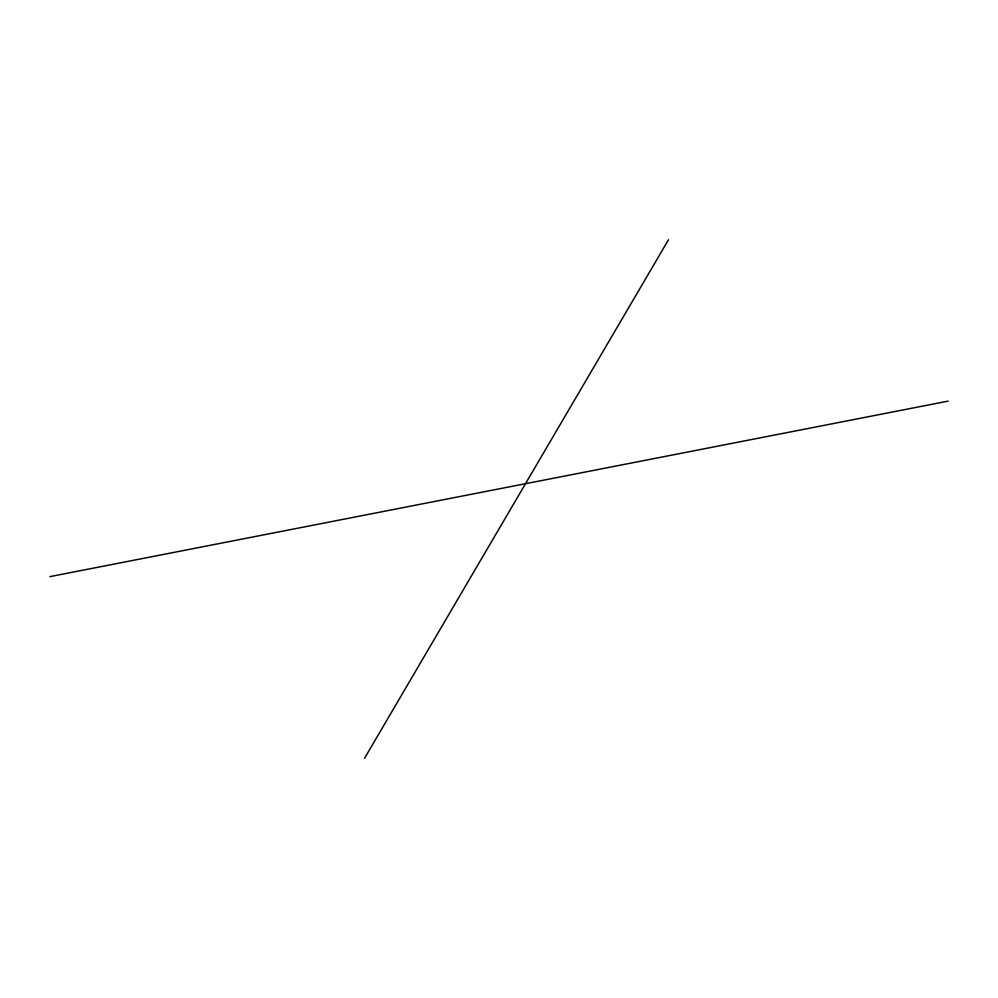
<?xml version="1.0" encoding="UTF-8"?>
<svg xmlns="http://www.w3.org/2000/svg" width="998" height="998" viewBox="0 0 998 998"><rect width="100%" height="100%" fill="white"/><g stroke="black" fill="none" stroke-linecap="round" stroke-linejoin="round"><path stroke-width="1.5" d="M364.544 758.28L668.51 239.72M49.9 576.632L948.1 401.134"/></g></svg>
